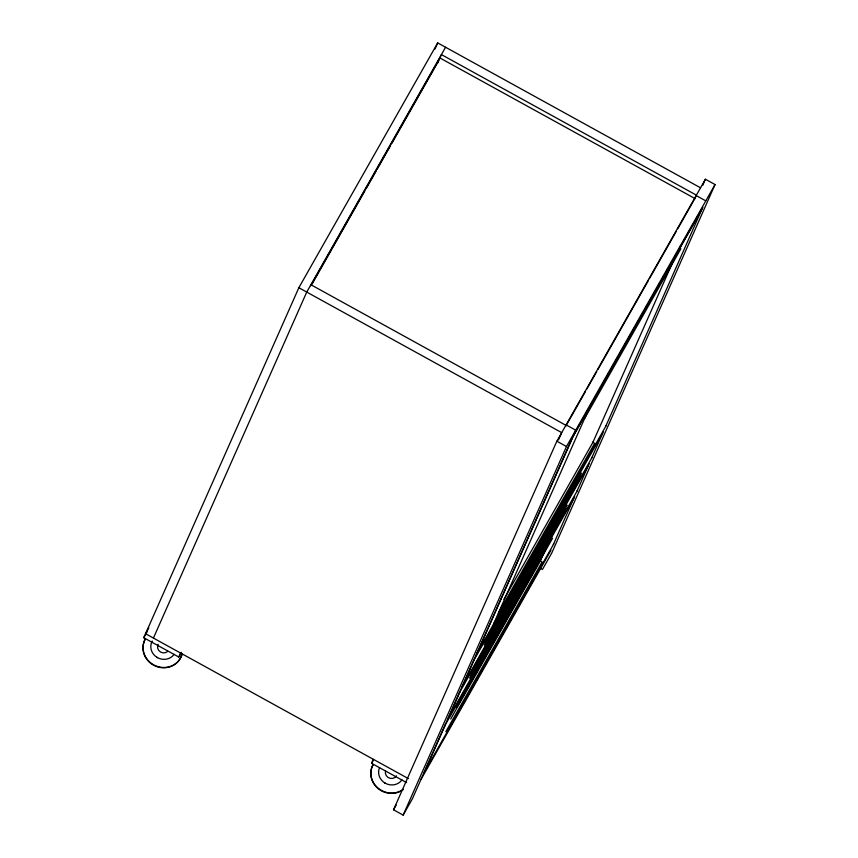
<?xml version="1.0" encoding="UTF-8"?>
<svg xmlns="http://www.w3.org/2000/svg" width="858" height="858" viewBox="0 0 858 858"><rect width="100%" height="100%" fill="white"/><g stroke="black" fill="none" stroke-linecap="round" stroke-linejoin="round"><path stroke-width="1.29" d="M158.226 644.347L157.711 645.57A6.006 5.631 23.9 0 0 167.728 651.394M181.446 652.38L178.807 657.046L143.758 637.73L298.852 287.73L437.687 42.9L700.546 187.805M153.421 638.062L306.735 292.085L445.57 47.244M434.985 49.013L437.687 42.9M437.612 63.149L441.409 54.59L696.385 195.152L694.755 198.82M178.807 657.046L180.577 653.045M406.617 782.625L371.568 763.309L373.337 759.298M566.108 424.882L575.739 430.19L412.408 798.777L403.153 815.1L393.522 809.791L556.853 441.205L705.405 179.236L715.046 184.545L551.705 553.131L542.449 569.455L540.315 568.275M558.461 439.972L561.711 432.636L298.852 287.73M403.153 815.1L566.484 446.514L715.046 184.545M424.678 771.428L445.13 725.278M448.402 717.91L459.759 692.267M463.03 684.899L473.959 660.22M477.23 652.841L573.38 435.864L702.037 208.987L605.887 425.965M493.425 624.281L589.585 407.293M694.519 199.228L696.149 195.56L705.791 200.869M702.691 185.36L705.405 179.236M545.613 549.077L540.358 560.939L450.686 719.058M674.238 258.816L592.91 442.342L503.903 599.313M553.335 544.551L573.788 498.401M577.059 491.033L588.416 465.39M591.688 458.022L602.616 433.333M310.725 285.778L439.918 57.958L694.894 198.509M312.087 284.009L364.822 191.023M366.141 188.696L376.019 171.268M377.338 168.94L390.519 145.688M391.838 143.372L437.977 62.001M148.842 627.895L145.528 633.719L408.387 778.624M143.758 637.73L147.061 631.896M371.568 763.309L373.552 759.813M565.701 426.329L585.478 391.462M586.797 389.135L596.685 371.696M597.994 369.38L648.09 281.038M649.409 278.711L676.436 231.059M677.756 228.732L694.229 199.678M572.908 436.604L702.949 207.282M584.609 418.511L680.866 248.766M498.401 613.062L594.658 443.318L592.513 442.127M476.319 654.547L606.37 425.225M473.487 660.96L603.528 431.638M485.188 642.867L581.445 473.123M484.202 645.109L580.458 475.364M462.119 686.604L592.159 457.271M459.277 693.007L589.328 463.685M393.522 809.791L396.16 805.126M470.988 674.924L567.245 505.169M469.573 678.131L565.83 508.376M447.49 719.615L577.531 490.283M444.648 726.018L574.699 496.696M456.359 707.936L552.616 538.181M445.849 731.649L542.106 561.904L539.972 560.724M423.777 773.133L553.818 543.811M420.935 779.547L550.975 550.225M156.671 657.325L157.55 657.678M384.481 782.914L385.36 783.257A12.806 12.001 23.9 0 0 401.941 779.879M310.907 284.738L565.872 425.289M556.853 441.205L566.484 446.514M182.218 653.635A20.024 18.758 23.9 0 1 156.006 665.969A20.024 18.758 23.9 0 1 145.377 638.867M182.078 653.946A20.024 18.758 23.9 0 1 155.877 666.28A20.024 18.758 23.9 0 1 145.238 639.178M174.131 654.3A12.806 12.001 23.9 0 1 157.068 657.4A12.806 12.001 23.9 0 1 152.263 641.055M396.471 775.836A6.006 5.631 23.9 0 1 385.521 771.149M403.357 789.285A20.024 18.758 23.9 0 1 378.206 788.234A20.024 18.758 23.9 0 1 373.187 764.446M403.217 789.585A20.024 18.758 23.9 0 1 378.078 788.545A20.024 18.758 23.9 0 1 373.048 764.757M385.36 783.257A12.806 12.001 23.9 0 1 379.59 767.567"/></g></svg>
